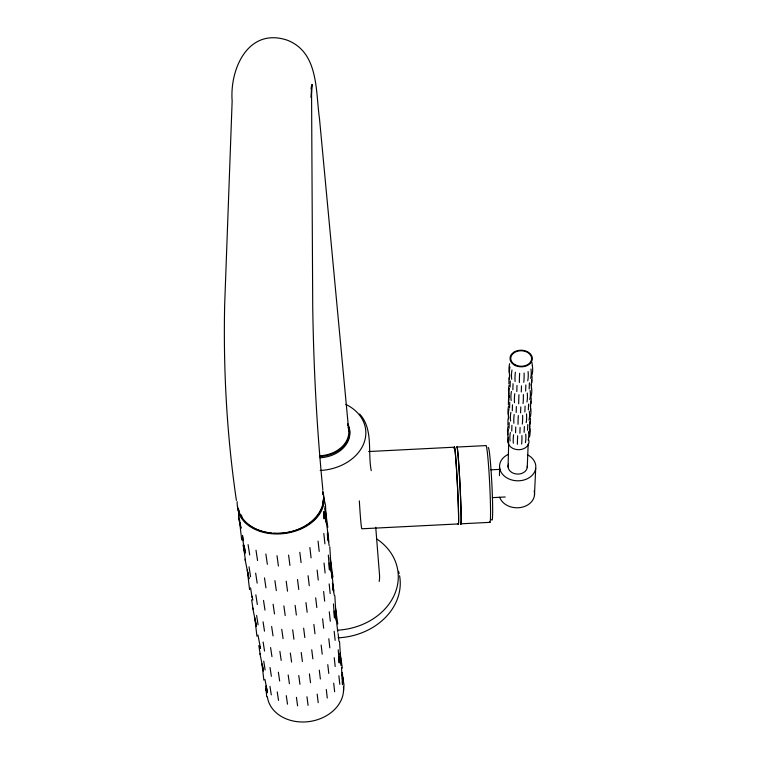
<?xml version="1.0" encoding="UTF-8"?>
<svg xmlns="http://www.w3.org/2000/svg" width="760" height="760" viewBox="0 0 760 760"><rect width="100%" height="100%" fill="white"/><g stroke="black" fill="none" stroke-linecap="round" stroke-linejoin="round"><path stroke-width="1.14" d="M516.183 412.433L516.353 406.524M516.809 391.505L516.99 385.415M499.443 475.684L499.605 467.438M238.659 512.43L238.526 517.968L241.005 528.285L239.913 522.101M520.106 427.443L519.916 433.181M520.79 406.961L520.591 412.87M521.493 385.852L521.293 391.951M508.069 467.01L508.697 442.092M527.25 467.523L528.181 444.03M534.451 495.501L535.705 468.397M508.269 437.266L508.126 440.078L508.212 438.102A46.55 28.015 -21 0 1 508.421 429.609M515.745 426.997L515.575 432.734M343.501 691.096L344.005 684.864L342.171 674.462L343.055 681.853M513.038 383.705L512.876 389.804M512.468 404.823L512.306 410.742M511.907 425.315L511.756 431.053M525.635 391.058L525.853 384.959M524.875 411.996L525.084 406.077M524.134 432.307L524.343 426.559M510.245 381.007L510.093 387.115M509.722 402.135L509.57 408.053M509.2 422.636L509.058 428.383M509.58 374.366L509.361 379.44M529.169 388.977L529.406 382.878M509.038 377.729L508.886 383.838M509.058 395.533L508.848 400.453M528.352 409.925L528.589 404.006M508.525 398.876L508.383 404.795M508.221 418.883L508.554 416.062M527.563 430.245L527.792 424.507M508.031 419.387L507.889 425.134M531.354 386.033L531.601 379.924M531.867 382.66L532.114 376.551M530.508 406.99L530.746 401.071M531.012 403.645L531.25 397.717M529.692 427.338L529.919 421.581M530.186 424.004L530.413 418.247M311.135 88.616L312.094 84.37L311.229 97.565L311.524 85.794L312.721 306.251C313.595 367.536 316.825 428.811 322.848 489.801M368.647 451.535L454.366 447.193M490.865 469.832L500.232 469.357M492.347 497.648L505.238 496.992M458.356 523.934L361.808 528.789A38.504 1.149 87.1 0 1 359.337 500.887M460.873 523.811L489.915 522.357M359.623 414C373.663 429.248 367.517 452.105 371.241 470.668M266.361 690.697L267.168 692.864L265.639 688.731L266.361 690.697L265.848 686.48M242.982 544.996L244.141 550.021M323.883 498.028L325.517 505.333L326.173 521.16L325.651 514.947M260.081 646.437L260.519 648.461L257.973 635.018M263.853 680.124L261.972 663.869M256.918 636.234L254.809 617.804M260.224 654.417L258.837 645.582M249.555 589.598L247.285 570M253.09 609.159L251.617 599.773M241.708 539.952L239.276 519.07M245.508 561.032L243.732 548.008M252.083 597.512L250.562 587.841M265.116 669.978L263.748 661.162M332.433 582.91L334.21 595.089M258.077 624.806L256.614 615.438M250.581 576.755L249.023 566.779M271.291 694.878L269.971 686.327M327.911 536.664L329.147 545.642M257.336 604.514L255.844 594.852M264.527 651.082L263.122 641.991M249.688 554.933L248.092 544.625M266.114 685.843L267.349 692.047L264.945 679.392M271.367 676.295L270.028 667.48M252.092 596.325L252.814 600.125M264.49 631.161L263.065 621.794M239.352 518.957L239.751 521.056M244.122 545.756L245.527 552.852L243.276 542.83L242.497 535.439L243.219 540.645M257.174 583.129L255.655 573.154M265.933 688.484L266.731 696.778M278.521 700.425L277.238 691.885M264.983 610.119L263.53 600.457M271.956 656.649L270.598 647.577M340.166 653.049L342.313 668.087M257.555 560.538L256.006 550.24M335.521 608.028L337.782 624.007M330.135 557.745L332.956 577.182M273.02 635.882L271.643 626.515M279.661 680.998L278.359 672.192M324.852 506.625L327.826 527.345M265.952 587.869L264.49 577.894M287.498 704.178L286.263 695.637M507.547 439.299L508.012 442.073M330.315 563.806L332.709 580.602L333.051 590.216M335.986 618.459L335.293 611.771L337.839 632.216M274.493 613.89L273.106 604.228M281.19 660.421L279.889 651.348M325.014 512.715L327.531 530.489L327.921 540.731M267.358 564.319L265.867 554.021M283.072 638.637L281.751 629.27M289.417 683.744L288.173 674.937M238.754 515.812L239.096 517.978M276.317 590.615L274.911 580.64M247.76 571.976L248.957 578.873L245.034 559.227M255.274 619.77L256.424 626.364L252.719 607.924M262.352 664.725L263.454 671.033L259.939 653.686M328.805 541.7L327.902 532.542M333.877 590.89L332.823 584.117L333.317 588.905M236.407 500.441C226.86 435.736 223.231 370.139 224.666 304.76L232.151 101.004C229.634 68.856 248.244 26.989 287.413 40.242C318.849 52.592 315.533 90.991 319.466 118.418L348.83 431.566M339.549 641.582L340.603 659.233L340.052 653.942M338.105 633.555L338.96 641.317M341.506 667.65L342.532 684.703L342.37 681.577M278.407 565.991L277.001 555.683M285.209 615.572L283.879 605.91M291.584 662.102L290.339 653.03M297.587 705.859L296.419 697.319M334.818 595.621L335.958 614.384L335.502 609.957M338.238 649.809L339.207 662.976L339.036 656.535M338.884 675.735L339.786 684.323M329.783 546.744L331.018 566.703L330.305 559.759M328.339 555.056L329.469 569.971L329.26 562.932M333.44 603.896L334.485 617.899L334.295 611.173M334.172 631.227L335.131 640.347M334.229 657.675L335.188 666.51M323.827 533.51L324.919 543.856M329.166 583.917L330.191 593.617M329.289 611.819L330.305 621.214M328.805 638.732L329.812 647.843M333.697 683.183L334.637 691.761M324.035 563.027L325.118 573.031M323.608 591.47L324.672 601.16M327.778 664.63L328.776 673.455M318.07 541.111L319.209 551.447M317.129 570.076L318.26 580.079M322.62 618.83L323.674 628.216M326.287 689.462L327.275 698.022M335.777 616.408L336.414 621.015M340.433 661.247L341.031 665.589M342.342 677.872L342.637 681.093M309.88 547.533L311.077 557.859M315.695 597.854L316.815 607.534M321.157 645.069L322.212 654.17M287.527 591.175L286.197 581.2M293.93 639.207L292.685 629.841M299.953 684.323L298.775 675.526M330.828 568.736L331.502 573.639M332.909 587.186L332.604 584.953L332.861 586.834M333.212 589.428L333.526 591.669M308.085 575.709L309.272 585.703M313.87 624.416L314.982 633.802M319.305 670.168L320.359 678.984M325.565 517.968L326.268 523.193M299.82 552.311L301.084 562.637M305.966 602.594L307.154 612.265M311.742 649.771L312.854 658.853M317.167 694.117L318.212 702.667M297.521 579.51L298.775 589.494M303.648 628.188L304.827 637.554M309.405 673.892L310.517 682.698M288.591 555.094L289.93 565.411M295.108 605.35L296.362 615.011M301.216 652.489L302.394 661.57M306.964 696.797L308.075 705.346M244.074 547.979L244.701 553.042M342.95 680.836L342.342 672.419M244.615 551.997L244.255 548.91L244.691 554.078M325.014 508.649L325.764 515.926M332.101 578.512L330.809 564.689M340.394 657.248L340.926 663.584M335.749 612.38L336.309 618.991M375.734 527.278L379.572 575.633A43.244 35.53 -6.9 0 1 379.202 581.466M332.51 583.357L332.842 588.164M327.341 533.548L327.712 538.669M342.589 676.894L342.703 681.102M323.513 499.776A42.959 30.637 -7.4 0 1 273.581 533.254M271.491 533.092A42.959 30.637 -7.4 0 1 238.498 510.074M323.209 499.681A43.016 30.637 -7.3 0 1 322.724 502.721M242.012 516.382A43.016 30.637 -7.3 0 1 240.844 514.606M239.428 511.831A43.016 30.637 -7.3 0 1 238.412 508.953M322.724 492.698A43.016 30.637 -7.3 0 1 323.085 494.665M454.214 448.343A38.807 1.064 87.1 0 1 457.311 482.847A38.807 1.064 87.1 0 1 458.137 523.82M456.855 446.785A38.807 1.121 87.1 0 1 460.075 486.505A38.807 1.121 87.1 0 1 460.645 523.697M527.278 466.041A9.633 7.543 1.6 0 1 516.543 474.031A9.633 7.543 1.6 0 1 508.525 464.103M345.819 404.396A46.084 35.473 -6.3 0 1 363.841 443.327A46.084 35.473 -6.3 0 1 320.207 470.469M399.599 575.757A63.156 52.041 -6.9 0 1 338.095 637.839M398.563 571.339A63.156 52.041 -6.9 0 1 399.133 573.534M377.131 539.201A61.93 50.892 -6.9 0 1 394.497 594.558A61.93 50.892 -6.9 0 1 337.316 630.183M534.156 490.912A17.756 14.079 1.8 0 1 521.056 507.433A17.756 14.079 1.8 0 1 499.681 497.249M527.506 454.793A18.136 14.193 1.6 0 1 531.231 476.206A18.136 14.193 1.6 0 1 503.69 475.494A18.136 14.193 1.6 0 1 508.469 454.29M454.233 448.599A38.522 1.054 87.1 0 1 457.301 482.875A38.522 1.054 87.1 0 1 458.128 523.545M528.589 439.441A10.507 8.132 1.5 0 1 519.317 449.692A10.507 8.132 1.5 0 1 508.06 440.477M529.454 425.258A46.597 28.367 -19.3 0 1 529.331 432.791M507.898 434.844A46.702 29.535 7.4 0 1 508.098 426.341M510.122 441.047A46.312 22.372 -45.8 0 1 510.35 432.563M513.342 443.213A46.094 13.49 -66.2 0 1 513.589 434.729M517.389 444.277A45.942 2.669 -84.1 0 1 517.655 435.793M521.92 435.575A45.885 8.54 78.6 0 1 521.626 444.058M525.73 434.122A45.932 18.525 59.6 0 1 525.407 442.605M528.494 431.642A46.084 25.831 36.8 0 1 528.162 440.135M529.806 428.526A46.331 29.308 9.4 0 1 529.454 437.028M508.383 414.837A47.405 30.428 7.3 0 1 508.592 406.077M508.706 418.114A47.262 28.842 -21.3 0 1 508.925 409.365M510.644 421.078A47.044 23.028 -46.1 0 1 510.872 412.328M513.922 423.253A46.825 13.879 -66.5 0 1 514.168 414.513M518.016 424.317A46.654 2.745 -84.1 0 1 518.301 415.577M522.623 415.359A46.588 8.787 78.7 0 1 522.319 424.099M526.49 413.887A46.616 19.076 59.9 0 1 526.167 422.636M529.302 411.388A46.759 26.6 37 0 1 528.95 420.147M530.622 408.262A47.016 30.191 9.5 0 1 530.271 417.022M530.261 404.976A47.31 29.222 -19.5 0 1 530.452 410.742M508.886 394.221A48.117 31.359 7.3 0 1 509.105 385.197M509.209 397.518A48.013 29.706 -21.7 0 1 509.438 388.502M511.185 400.491A47.804 23.702 -46.5 0 1 511.423 391.476M514.51 402.686A47.576 14.288 -66.7 0 1 514.767 393.67M518.672 403.75A47.405 2.831 -84.2 0 1 518.957 394.744M523.355 394.516A47.319 9.044 78.9 0 1 523.042 403.531M527.278 393.034A47.338 19.646 60.2 0 1 526.936 402.049M530.128 390.526A47.462 27.407 37.4 0 1 529.767 399.551M531.468 387.381A47.728 31.112 9.5 0 1 531.097 396.406M531.107 384.075A48.041 30.105 -19.8 0 1 531.373 389.006M509.399 372.97A48.858 32.347 7.2 0 1 509.627 363.669M509.742 376.295A48.782 30.609 -22 0 1 509.969 366.994M511.736 379.278A48.592 24.405 -46.9 0 1 511.983 369.987M515.109 381.482A48.374 14.706 -66.9 0 1 515.375 372.191M519.346 382.546A48.184 2.907 -84.2 0 1 519.64 373.255M524.106 373.027A48.089 9.31 79 0 1 523.773 382.318M528.086 371.535A48.079 20.235 60.5 0 1 527.734 380.836M530.974 369.018A48.193 28.253 37.7 0 1 530.613 378.318M532.342 365.845A48.45 32.081 9.6 0 1 531.962 375.155M531.971 362.529A48.801 31.037 -20.1 0 1 532.275 365.56M460.626 523.422A38.522 1.111 87.1 0 0 460.066 486.495A38.522 1.111 87.1 0 0 456.874 447.06L485.83 445.597A38.532 1.776 87.1 0 1 489.744 485.003A38.532 1.776 87.1 0 1 489.544 521.968M488.176 447.697A36.3 1.72 87.1 0 1 491.91 484.823A36.3 1.72 87.1 0 1 491.672 519.659M347.89 425.125A30.039 23.123 -6.3 0 1 320.084 457.757M347.776 423.833A30.067 23.133 -6.3 0 1 319.931 456.465M343.463 687.106A38.361 30.343 -8.4 0 1 308.845 721.611A38.361 30.343 -8.4 0 1 267.377 696.834M322.506 492.119A43.386 30.941 -7.3 0 1 287.052 533.13A43.386 30.941 -7.3 0 1 237.566 506.445M348.166 427.215A29.194 22.458 -6.3 0 1 319.931 455.781M322.82 490.912A43.462 33.155 -8.1 0 1 284.202 533.007A43.462 33.155 -8.1 0 1 237.158 501.704M324.016 513.674L323.902 511.528L324.121 518.899L324.016 513.674M514.986 364.705A10.431 7.761 1.1 0 0 531.544 359.47A10.431 7.761 1.1 0 0 517.019 351.358A10.431 7.761 1.1 0 0 514.986 364.705M515.461 365.608A11.162 8.312 1.1 0 0 532.342 358.729A11.162 8.312 1.1 0 0 515.745 351.215A11.162 8.312 1.1 0 0 515.461 365.608"/></g></svg>
